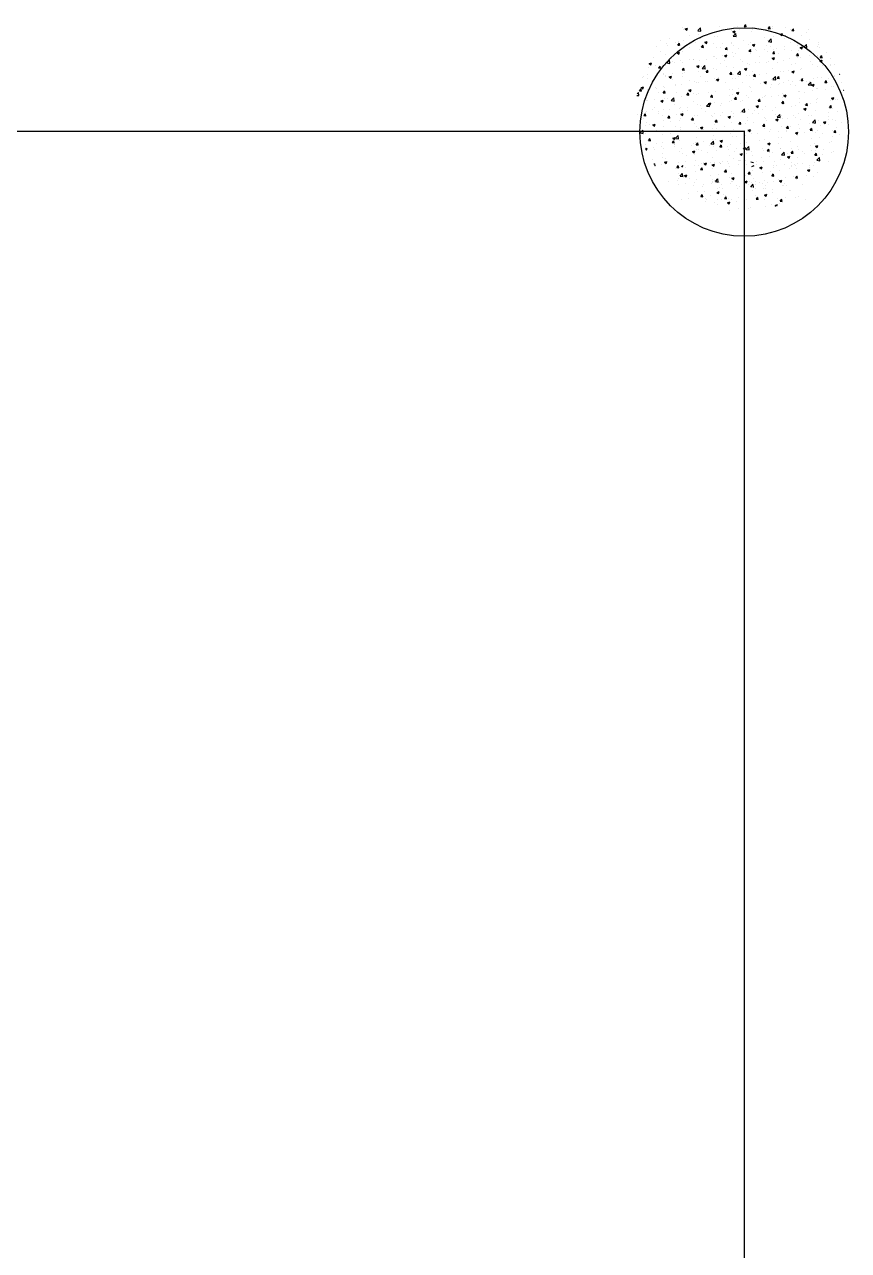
# Model space of a CAD drawing. Header units: inches. Extents: x -113 to 2477, y -497 to 443.
# Drawn here: x 486.9 to 550.1, y -402.7 to -308.7 of the extents above; entities that cross this region are included whole.
import ezdxf

# ---------------------------------------------------------------- set-up
doc = ezdxf.new("R2010")
doc.units = ezdxf.units.IN
doc.header["$MEASUREMENT"] = 0

msp = doc.modelspace()

# ---------------------------------------------------------------- linework, layer by layer
at = {"color": 0}
for p, q in [((537.351, -308.95), (537.351, -308.95)), ((537.455, -309.096), (537.455, -309.096)), ((537.559, -309.023), (537.685, -309.109)), ((537.561, -309.023), (537.739, -308.955)), ((537.686, -309.108), (537.737, -308.954)), ((538.531, -309.152), (538.729, -308.945)), ((538.533, -309.157), (538.759, -309.192)), ((538.566, -309.457), (538.566, -309.457)), ((538.758, -309.188), (538.729, -308.947)), ((538.738, -308.934), (538.738, -308.934)), ((539.528, -309.33), (539.528, -309.33)), ((540.223, -308.811), (540.223, -308.811)), ((541.132, -309.119), (541.132, -309.119)), ((541.209, -309.227), (541.336, -309.312)), ((541.211, -309.226), (541.389, -309.158)), ((541.242, -309.572), (541.44, -309.366)), ((541.284, -309.331), (541.284, -309.331)), ((541.331, -309.41), (541.331, -309.41)), ((541.336, -309.311), (541.388, -309.157)), ((541.468, -309.608), (541.44, -309.367)), ((541.579, -308.868), (541.579, -308.868)), ((541.768, -309.036), (541.768, -309.036)), ((542.1, -308.83), (542.252, -308.843)), ((542.106, -308.83), (542.228, -308.684)), ((542.254, -308.858), (542.225, -308.699)), ((542.614, -309.247), (542.614, -309.247)), ((542.73, -308.909), (542.73, -308.909)), ((542.765, -309.076), (542.765, -309.076)), ((542.935, -308.925), (542.935, -308.925)), ((543.922, -308.989), (544.074, -309.003)), ((543.928, -308.989), (544.05, -308.843)), ((543.933, -309.057), (543.933, -309.057)), ((544.076, -309.018), (544.046, -308.858)), ((544.246, -308.822), (544.246, -308.822)), ((544.291, -308.983), (544.291, -308.983)), ((544.86, -309.43), (544.986, -309.515)), ((544.862, -309.43), (545.04, -309.362)), ((544.986, -309.514), (545.038, -309.361)), ((545.237, -308.878), (545.237, -308.878)), ((545.647, -309.04), (545.647, -309.04)), ((545.744, -309.149), (545.896, -309.162)), ((545.75, -309.149), (545.872, -309.003)), ((545.898, -309.177), (545.868, -309.018)), ((546.867, -309.278), (546.867, -309.278)), ((547.003, -309.097), (547.003, -309.097)), ((535.359, -310.348), (535.359, -310.348)), ((535.661, -309.937), (535.661, -309.937)), ((536.12, -310.121), (536.12, -310.121)), ((536.196, -310.278), (536.196, -310.278)), ((536.326, -309.752), (536.326, -309.752)), ((536.84, -310.093), (536.84, -310.093)), ((536.987, -310.262), (537.139, -310.276)), ((536.993, -310.262), (537.115, -310.116)), ((537.017, -309.994), (537.017, -309.994)), ((537.141, -310.291), (537.111, -310.131)), ((537.424, -309.942), (537.424, -309.942)), ((537.552, -310.335), (537.552, -310.335)), ((537.93, -309.541), (537.93, -309.541)), ((538.321, -309.839), (538.321, -309.839)), ((538.372, -310.051), (538.372, -310.051)), ((538.707, -309.779), (538.707, -309.779)), ((538.815, -310.422), (538.937, -310.276)), ((538.859, -310.332), (538.859, -310.332)), ((538.908, -310.392), (538.908, -310.392)), ((538.963, -310.45), (538.933, -310.291)), ((539.075, -310.046), (539.202, -310.131)), ((539.077, -310.046), (539.255, -309.977)), ((539.202, -310.13), (539.253, -309.977)), ((539.728, -310.109), (539.728, -310.109)), ((539.803, -309.585), (539.803, -309.585)), ((540.027, -309.589), (540.027, -309.589)), ((540.463, -310.121), (540.463, -310.121)), ((541.084, -310.166), (541.084, -310.166)), ((541.099, -310.037), (541.099, -310.037)), ((541.243, -309.577), (541.469, -309.612)), ((541.3, -310.256), (541.3, -310.256)), ((542.061, -309.911), (542.061, -309.911)), ((542.44, -310.223), (542.44, -310.223)), ((542.583, -310.093), (542.583, -310.093)), ((542.726, -310.249), (542.852, -310.335)), ((542.727, -310.249), (542.905, -310.181)), ((542.852, -310.334), (542.904, -310.18)), ((543.665, -309.7), (543.665, -309.7)), ((543.796, -310.28), (543.796, -310.28)), ((543.902, -309.903), (543.902, -309.903)), ((543.953, -309.992), (544.151, -309.786)), ((543.954, -309.998), (544.18, -310.033)), ((544.142, -310.338), (544.142, -310.338)), ((544.179, -310.029), (544.151, -309.787)), ((544.301, -309.616), (544.301, -309.616)), ((545.152, -310.338), (545.152, -310.338)), ((545.206, -309.724), (545.206, -309.724)), ((545.263, -309.489), (545.263, -309.489)), ((545.623, -310.083), (545.623, -310.083)), ((546.199, -310.28), (546.199, -310.28)), ((546.378, -310.452), (546.556, -310.384)), ((546.458, -310.407), (546.458, -310.407)), ((546.489, -309.561), (546.489, -309.561)), ((546.503, -310.537), (546.554, -310.384)), ((546.508, -310.395), (546.508, -310.395)), ((546.664, -310.413), (546.861, -310.207)), ((546.835, -310.196), (546.835, -310.196)), ((546.89, -310.449), (546.862, -310.208)), ((547.104, -309.829), (547.104, -309.829)), ((547.713, -310.387), (547.713, -310.387)), ((547.777, -310.216), (547.777, -310.216)), ((547.797, -310.069), (547.797, -310.069)), ((535.155, -311.228), (535.155, -311.228)), ((535.657, -310.754), (535.657, -310.754)), ((536.089, -310.966), (536.089, -310.966)), ((536.511, -311.285), (536.511, -311.285)), ((536.941, -310.865), (537.067, -310.95)), ((536.943, -310.865), (537.121, -310.797)), ((537.068, -310.949), (537.119, -310.796)), ((537.261, -310.543), (537.261, -310.543)), ((537.393, -310.787), (537.393, -310.787)), ((537.867, -311.342), (537.867, -311.342)), ((537.897, -310.459), (537.897, -310.459)), ((538.191, -311.334), (538.191, -311.334)), ((538.676, -310.625), (538.676, -310.625)), ((538.809, -310.422), (538.961, -310.435)), ((539.698, -311.1), (539.698, -311.1)), ((539.795, -311.123), (539.795, -311.123)), ((539.965, -311.28), (539.965, -311.28)), ((539.996, -310.434), (539.996, -310.434)), ((540.264, -310.45), (540.264, -310.45)), ((540.431, -311.039), (540.431, -311.039)), ((540.591, -311.069), (540.718, -311.154)), ((540.593, -311.068), (540.771, -311)), ((540.631, -310.581), (540.783, -310.594)), ((540.637, -310.581), (540.759, -310.435)), ((540.718, -311.153), (540.77, -310.999)), ((540.784, -310.609), (540.755, -310.45)), ((541.179, -310.846), (541.179, -310.846)), ((541.269, -311.101), (541.269, -311.101)), ((541.393, -310.912), (541.393, -310.912)), ((541.62, -310.507), (541.62, -310.507)), ((542.453, -310.741), (542.605, -310.754)), ((542.458, -310.74), (542.581, -310.595)), ((542.552, -310.939), (542.552, -310.939)), ((542.606, -310.769), (542.577, -310.61)), ((542.66, -310.592), (542.66, -310.592)), ((542.976, -310.564), (542.976, -310.564)), ((542.997, -310.701), (542.997, -310.701)), ((543.269, -311.149), (543.269, -311.149)), ((543.633, -310.618), (543.633, -310.618)), ((543.871, -310.748), (543.871, -310.748)), ((544.242, -311.272), (544.368, -311.357)), ((544.244, -311.272), (544.421, -311.203)), ((544.275, -310.9), (544.427, -310.913)), ((544.28, -310.9), (544.403, -310.754)), ((544.332, -310.622), (544.332, -310.622)), ((544.368, -311.356), (544.42, -311.203)), ((544.428, -310.928), (544.399, -310.769)), ((544.595, -310.491), (544.595, -310.491)), ((544.75, -310.895), (544.75, -310.895)), ((545.175, -310.569), (545.175, -310.569)), ((545.531, -311.282), (545.531, -311.282)), ((545.688, -310.679), (545.688, -310.679)), ((546.097, -311.059), (546.248, -311.073)), ((546.102, -311.059), (546.225, -310.913)), ((546.167, -311.198), (546.167, -311.198)), ((546.25, -311.088), (546.221, -310.928)), ((546.231, -310.641), (546.231, -310.641)), ((546.376, -310.453), (546.502, -310.538)), ((546.427, -311.252), (546.427, -311.252)), ((546.665, -310.418), (546.891, -310.453)), ((547.043, -310.736), (547.043, -310.736)), ((547.129, -311.071), (547.129, -311.071)), ((547.747, -311.062), (547.747, -311.062)), ((547.864, -310.452), (547.864, -310.452)), ((547.918, -311.219), (548.07, -311.232)), ((547.924, -311.219), (548.046, -311.073)), ((548.072, -311.247), (548.042, -311.088)), ((548.399, -310.794), (548.399, -310.794)), ((548.683, -311.276), (548.683, -311.276)), ((534.739, -312.002), (534.739, -312.002)), ((534.807, -311.684), (534.933, -311.77)), ((534.809, -311.684), (534.987, -311.616)), ((534.934, -311.769), (534.985, -311.615)), ((534.989, -311.756), (534.989, -311.756)), ((535.254, -311.863), (535.254, -311.863)), ((535.518, -312.014), (535.67, -312.027)), ((535.523, -312.013), (535.646, -311.868)), ((535.671, -312.042), (535.642, -311.882)), ((536.058, -311.812), (536.058, -311.812)), ((536.157, -311.626), (536.355, -311.42)), ((536.159, -311.631), (536.384, -311.666)), ((536.383, -311.662), (536.355, -311.421)), ((536.593, -311.544), (536.593, -311.544)), ((536.735, -311.609), (536.735, -311.609)), ((537.229, -311.461), (537.229, -311.461)), ((537.34, -312.173), (537.492, -312.186)), ((537.344, -312.167), (537.344, -312.167)), ((537.345, -312.173), (537.468, -312.027)), ((537.363, -311.633), (537.363, -311.633)), ((537.493, -312.201), (537.464, -312.042)), ((538.216, -311.355), (538.216, -311.355)), ((538.457, -311.888), (538.584, -311.973)), ((538.459, -311.888), (538.637, -311.819)), ((538.584, -311.972), (538.635, -311.819)), ((538.646, -311.47), (538.646, -311.47)), ((538.825, -311.912), (538.825, -311.912)), ((538.868, -312.046), (539.066, -311.84)), ((538.869, -312.052), (539.095, -312.087)), ((539.094, -312.082), (539.066, -311.841)), ((539.127, -312.125), (539.127, -312.125)), ((539.167, -312.332), (539.29, -312.186)), ((539.223, -311.4), (539.223, -311.4)), ((539.315, -312.361), (539.286, -312.201)), ((539.763, -312.041), (539.763, -312.041)), ((539.934, -312.126), (539.934, -312.126)), ((540.306, -311.658), (540.306, -311.658)), ((540.579, -311.457), (540.579, -311.457)), ((540.725, -311.914), (540.725, -311.914)), ((541.238, -311.947), (541.238, -311.947)), ((541.579, -312.467), (541.777, -312.261)), ((541.805, -312.503), (541.777, -312.262)), ((541.788, -311.404), (541.788, -311.404)), ((541.935, -311.514), (541.935, -311.514)), ((542.108, -312.091), (542.234, -312.176)), ((542.109, -312.091), (542.287, -312.023)), ((542.234, -312.175), (542.286, -312.022)), ((542.329, -311.703), (542.329, -311.703)), ((542.521, -311.784), (542.521, -311.784)), ((542.965, -311.619), (542.965, -311.619)), ((543.291, -311.572), (543.291, -311.572)), ((543.84, -311.594), (543.84, -311.594)), ((543.927, -311.493), (543.927, -311.493)), ((544.239, -312.038), (544.239, -312.038)), ((544.647, -311.629), (544.647, -311.629)), ((544.863, -312.283), (544.863, -312.283)), ((545.114, -312.26), (545.114, -312.26)), ((545.144, -311.415), (545.144, -311.415)), ((545.499, -312.2), (545.499, -312.2)), ((545.72, -311.784), (545.72, -311.784)), ((545.76, -312.294), (545.938, -312.226)), ((545.885, -312.379), (545.936, -312.225)), ((546.003, -311.686), (546.003, -311.686)), ((546.396, -312.098), (546.396, -312.098)), ((546.461, -312.073), (546.461, -312.073)), ((547.201, -311.53), (547.201, -311.53)), ((547.359, -311.743), (547.359, -311.743)), ((547.716, -311.907), (547.716, -311.907)), ((547.892, -311.475), (548.018, -311.561)), ((547.894, -311.475), (548.072, -311.407)), ((548.019, -311.56), (548.07, -311.406)), ((548.065, -311.862), (548.065, -311.862)), ((548.701, -311.778), (548.701, -311.778)), ((548.714, -311.801), (548.714, -311.801)), ((549.02, -311.728), (549.02, -311.728)), ((534.321, -312.757), (534.321, -312.757)), ((534.381, -312.675), (534.381, -312.675)), ((534.661, -312.526), (534.661, -312.526)), ((534.708, -312.848), (534.708, -312.848)), ((535.196, -312.867), (535.196, -312.867)), ((535.862, -312.421), (535.862, -312.421)), ((535.925, -312.546), (535.925, -312.546)), ((536.017, -312.583), (536.017, -312.583)), ((536.028, -312.657), (536.028, -312.657)), ((536.323, -312.707), (536.449, -312.792)), ((536.325, -312.707), (536.503, -312.638)), ((536.45, -312.791), (536.501, -312.638)), ((536.552, -312.924), (536.552, -312.924)), ((536.561, -312.462), (536.561, -312.462)), ((537.332, -312.479), (537.332, -312.479)), ((537.373, -312.64), (537.373, -312.64)), ((537.523, -312.336), (537.523, -312.336)), ((537.908, -312.982), (537.908, -312.982)), ((538.314, -313.055), (538.314, -313.055)), ((538.459, -313.126), (538.459, -313.126)), ((538.584, -313.162), (538.584, -313.162)), ((538.615, -312.316), (538.615, -312.316)), ((538.728, -312.698), (538.728, -312.698)), ((539.095, -313.043), (539.095, -313.043)), ((539.162, -312.332), (539.313, -312.346)), ((539.264, -313.039), (539.264, -313.039)), ((539.795, -312.801), (539.795, -312.801)), ((539.903, -312.971), (539.903, -312.971)), ((539.973, -312.911), (540.1, -312.996)), ((539.975, -312.91), (540.153, -312.842)), ((540.057, -312.916), (540.057, -312.916)), ((540.084, -312.755), (540.084, -312.755)), ((540.1, -312.995), (540.152, -312.841)), ((540.62, -313.096), (540.62, -313.096)), ((540.983, -312.492), (541.135, -312.505)), ((540.989, -312.492), (541.111, -312.346)), ((541.137, -312.52), (541.108, -312.361)), ((541.207, -312.792), (541.207, -312.792)), ((541.276, -312.547), (541.276, -312.547)), ((541.44, -312.812), (541.44, -312.812)), ((541.58, -312.472), (541.806, -312.507)), ((541.661, -312.705), (541.661, -312.705)), ((541.976, -313.153), (541.976, -313.153)), ((542.297, -312.621), (542.297, -312.621)), ((542.49, -312.63), (542.49, -312.63)), ((542.758, -312.293), (542.758, -312.293)), ((542.796, -312.87), (542.796, -312.87)), ((542.805, -312.651), (542.957, -312.664)), ((542.811, -312.651), (542.933, -312.505)), ((542.959, -312.679), (542.929, -312.52)), ((543.259, -312.495), (543.259, -312.495)), ((543.332, -313.211), (543.332, -313.211)), ((543.624, -313.114), (543.75, -313.199)), ((543.626, -313.114), (543.803, -313.045)), ((543.75, -313.198), (543.802, -313.045)), ((543.809, -312.439), (543.809, -312.439)), ((544.152, -312.927), (544.152, -312.927)), ((544.289, -312.887), (544.487, -312.681)), ((544.291, -312.892), (544.517, -312.927)), ((544.516, -312.923), (544.488, -312.682)), ((544.627, -312.811), (544.779, -312.824)), ((544.633, -312.81), (544.755, -312.665)), ((544.781, -312.839), (544.751, -312.68)), ((544.831, -313.201), (544.831, -313.201)), ((545.083, -313.106), (545.083, -313.106)), ((545.508, -312.984), (545.508, -312.984)), ((545.758, -312.295), (545.884, -312.38)), ((545.792, -313.075), (545.792, -313.075)), ((546.366, -312.943), (546.366, -312.943)), ((546.449, -312.97), (546.601, -312.983)), ((546.455, -312.97), (546.577, -312.824)), ((546.602, -312.998), (546.573, -312.839)), ((546.864, -313.041), (546.864, -313.041)), ((547, -313.308), (547.198, -313.101)), ((547.097, -313.045), (547.097, -313.045)), ((547.227, -313.344), (547.199, -313.103)), ((547.397, -312.864), (547.397, -312.864)), ((547.685, -312.753), (547.685, -312.753)), ((548.032, -312.78), (548.032, -312.78)), ((548.22, -313.099), (548.22, -313.099)), ((548.271, -313.129), (548.423, -313.143)), ((548.276, -313.129), (548.399, -312.983)), ((548.424, -313.158), (548.395, -312.998)), ((548.578, -312.791), (548.578, -312.791)), ((548.989, -312.574), (548.989, -312.574)), ((548.994, -312.653), (548.994, -312.653)), ((549.408, -312.498), (549.439, -312.519)), ((549.41, -312.498), (549.43, -312.49)), ((549.576, -313.156), (549.576, -313.156)), ((533.865, -314.118), (534.01, -314.14)), ((533.878, -314.001), (533.981, -313.894)), ((534.009, -314.136), (533.981, -313.895)), ((534.049, -313.765), (534.2, -313.778)), ((534.054, -313.765), (534.177, -313.619)), ((534.155, -313.817), (534.155, -313.817)), ((534.202, -313.793), (534.173, -313.634)), ((534.189, -313.526), (534.315, -313.612)), ((534.191, -313.526), (534.369, -313.458)), ((534.316, -313.611), (534.367, -313.457)), ((534.677, -313.693), (534.677, -313.693)), ((535.257, -313.548), (535.257, -313.548)), ((535.351, -313.564), (535.351, -313.564)), ((535.511, -313.874), (535.511, -313.874)), ((535.87, -313.924), (536.022, -313.937)), ((535.876, -313.924), (535.998, -313.778)), ((535.893, -313.464), (535.893, -313.464)), ((536.024, -313.952), (535.994, -313.793)), ((535.997, -313.503), (535.997, -313.503)), ((536.832, -313.31), (536.832, -313.31)), ((536.855, -313.338), (536.855, -313.338)), ((536.867, -313.931), (536.867, -313.931)), ((537.27, -314.17), (537.27, -314.17)), ((537.301, -313.324), (537.301, -313.324)), ((537.692, -314.084), (537.844, -314.097)), ((537.698, -314.083), (537.82, -313.938)), ((537.791, -314.128), (537.791, -314.128)), ((537.846, -314.112), (537.816, -313.952)), ((537.839, -313.73), (537.966, -313.815)), ((537.841, -313.729), (538.019, -313.661)), ((537.966, -313.814), (538.017, -313.66)), ((538.223, -313.989), (538.223, -313.989)), ((538.427, -314.045), (538.427, -314.045)), ((538.553, -314.007), (538.553, -314.007)), ((539.389, -313.918), (539.389, -313.918)), ((539.52, -314.243), (539.642, -314.097)), ((539.579, -314.046), (539.579, -314.046)), ((539.667, -314.271), (539.638, -314.112)), ((539.872, -313.817), (539.872, -313.817)), ((540.935, -314.103), (540.935, -314.103)), ((540.993, -313.707), (540.993, -313.707)), ((541.171, -314.062), (541.171, -314.062)), ((541.176, -313.638), (541.176, -313.638)), ((541.49, -313.933), (541.616, -314.018)), ((541.491, -313.933), (541.669, -313.865)), ((541.616, -314.017), (541.668, -313.864)), ((541.629, -313.623), (541.629, -313.623)), ((542.291, -314.161), (542.291, -314.161)), ((542.459, -313.475), (542.459, -313.475)), ((542.591, -313.496), (542.591, -313.496)), ((542.653, -313.808), (542.653, -313.808)), ((543.748, -314.13), (543.748, -314.13)), ((543.778, -313.285), (543.778, -313.285)), ((544.134, -313.554), (544.134, -313.554)), ((544.195, -313.285), (544.195, -313.285)), ((544.688, -313.268), (544.688, -313.268)), ((544.743, -314.112), (544.743, -314.112)), ((545.052, -313.951), (545.052, -313.951)), ((545.124, -314.077), (545.124, -314.077)), ((545.14, -314.137), (545.266, -314.222)), ((545.142, -314.136), (545.32, -314.068)), ((545.267, -314.221), (545.318, -314.067)), ((545.615, -313.3), (545.615, -313.3)), ((546.044, -313.325), (546.044, -313.325)), ((546.224, -313.857), (546.224, -313.857)), ((546.335, -313.789), (546.335, -313.789)), ((546.728, -313.865), (546.728, -313.865)), ((547.002, -313.313), (547.228, -313.348)), ((547.274, -313.317), (547.4, -313.403)), ((547.276, -313.317), (547.454, -313.249)), ((547.364, -313.782), (547.364, -313.782)), ((547.399, -313.383), (547.399, -313.383)), ((547.401, -313.402), (547.452, -313.248)), ((547.654, -313.598), (547.654, -313.598)), ((547.705, -313.603), (547.705, -313.603)), ((548.326, -313.655), (548.326, -313.655)), ((548.755, -313.44), (548.755, -313.44)), ((548.958, -313.42), (548.958, -313.42)), ((549.187, -313.349), (549.187, -313.349)), ((549.711, -313.728), (549.723, -313.715)), ((549.713, -313.733), (549.726, -313.735)), ((534.589, -314.55), (534.589, -314.55)), ((534.647, -314.539), (534.647, -314.539)), ((535.225, -314.466), (535.225, -314.466)), ((535.246, -315.079), (535.246, -315.079)), ((535.705, -314.549), (535.831, -314.634)), ((535.707, -314.549), (535.885, -314.48)), ((535.832, -314.633), (535.883, -314.48)), ((535.966, -314.349), (535.966, -314.349)), ((536.187, -314.339), (536.187, -314.339)), ((536.494, -314.521), (536.692, -314.314)), ((536.495, -314.526), (536.721, -314.561)), ((536.72, -314.557), (536.692, -314.316)), ((536.728, -314.825), (536.728, -314.825)), ((537.239, -315.015), (537.239, -315.015)), ((537.758, -315.046), (537.758, -315.046)), ((538.209, -314.571), (538.209, -314.571)), ((538.522, -314.853), (538.522, -314.853)), ((538.72, -314.92), (538.72, -314.92)), ((539.205, -314.941), (539.402, -314.735)), ((539.206, -314.946), (539.432, -314.981)), ((539.355, -314.752), (539.482, -314.838)), ((539.357, -314.752), (539.535, -314.684)), ((539.431, -314.977), (539.403, -314.736)), ((539.482, -314.837), (539.534, -314.683)), ((539.514, -314.243), (539.666, -314.256)), ((539.69, -314.317), (539.69, -314.317)), ((539.841, -314.662), (539.841, -314.662)), ((540.299, -314.874), (540.299, -314.874)), ((540.324, -314.709), (540.324, -314.709)), ((540.96, -314.625), (540.96, -314.625)), ((541.145, -314.483), (541.145, -314.483)), ((541.336, -314.402), (541.488, -314.416)), ((541.341, -314.402), (541.464, -314.256)), ((541.489, -314.43), (541.46, -314.271)), ((541.78, -314.62), (541.78, -314.62)), ((541.922, -314.498), (541.922, -314.498)), ((542.428, -314.321), (542.428, -314.321)), ((543.006, -314.956), (543.132, -315.041)), ((543.008, -314.955), (543.185, -314.887)), ((543.132, -315.04), (543.184, -314.887)), ((543.158, -314.562), (543.31, -314.575)), ((543.163, -314.562), (543.286, -314.416)), ((543.261, -314.366), (543.261, -314.366)), ((543.311, -314.59), (543.282, -314.431)), ((543.526, -314.287), (543.526, -314.287)), ((543.647, -314.218), (543.647, -314.218)), ((543.717, -314.976), (543.717, -314.976)), ((544.162, -314.203), (544.162, -314.203)), ((544.456, -315.078), (544.456, -315.078)), ((544.98, -314.721), (545.131, -314.734)), ((544.985, -314.721), (545.108, -314.575)), ((545.003, -314.275), (545.003, -314.275)), ((545.021, -314.797), (545.021, -314.797)), ((545.133, -314.749), (545.104, -314.59)), ((545.713, -315), (545.713, -315)), ((546.06, -314.867), (546.06, -314.867)), ((546.304, -314.634), (546.304, -314.634)), ((546.359, -314.332), (546.359, -314.332)), ((546.658, -315.159), (546.836, -315.091)), ((546.696, -314.784), (546.696, -314.784)), ((546.783, -315.243), (546.834, -315.09)), ((546.801, -314.88), (546.953, -314.894)), ((546.807, -314.88), (546.929, -314.734)), ((546.955, -314.909), (546.925, -314.749)), ((547.194, -314.746), (547.194, -314.746)), ((547.623, -314.444), (547.623, -314.444)), ((547.658, -314.657), (547.658, -314.657)), ((547.714, -314.39), (547.714, -314.39)), ((548.623, -315.04), (548.775, -315.053)), ((548.629, -315.04), (548.751, -314.894)), ((548.675, -314.492), (548.675, -314.492)), ((548.777, -315.068), (548.747, -314.909)), ((548.79, -314.34), (548.917, -314.425)), ((548.792, -314.34), (548.97, -314.271)), ((548.896, -315.111), (548.896, -315.111)), ((548.917, -314.424), (548.968, -314.271)), ((548.927, -314.265), (548.927, -314.265)), ((549.07, -314.447), (549.07, -314.447)), ((549.262, -314.446), (549.262, -314.446)), ((533.921, -315.552), (533.921, -315.552)), ((534.196, -315.456), (534.196, -315.456)), ((534.374, -315.891), (534.374, -315.891)), ((534.401, -315.675), (534.553, -315.689)), ((534.407, -315.675), (534.529, -315.529)), ((534.554, -315.703), (534.525, -315.544)), ((534.556, -315.468), (534.556, -315.468)), ((534.616, -315.384), (534.616, -315.384)), ((535.017, -315.172), (535.017, -315.172)), ((535.518, -315.341), (535.518, -315.341)), ((535.552, -315.513), (535.552, -315.513)), ((535.855, -315.637), (535.855, -315.637)), ((535.904, -316.04), (535.904, -316.04)), ((535.935, -315.194), (535.935, -315.194)), ((536.223, -315.835), (536.375, -315.848)), ((536.228, -315.835), (536.351, -315.689)), ((536.376, -315.863), (536.347, -315.704)), ((536.373, -315.229), (536.373, -315.229)), ((536.908, -315.571), (536.908, -315.571)), ((537.09, -316.048), (537.09, -316.048)), ((537.122, -315.13), (537.122, -315.13)), ((537.208, -315.861), (537.208, -315.861)), ((537.221, -315.572), (537.348, -315.657)), ((537.223, -315.571), (537.401, -315.503)), ((537.336, -315.383), (537.336, -315.383)), ((537.348, -315.656), (537.399, -315.502)), ((537.728, -315.287), (537.728, -315.287)), ((538.045, -315.994), (538.196, -316.007)), ((538.05, -315.994), (538.173, -315.848)), ((538.052, -315.922), (538.052, -315.922)), ((538.198, -316.022), (538.169, -315.863)), ((538.264, -315.628), (538.264, -315.628)), ((538.491, -315.698), (538.491, -315.698)), ((538.817, -315.129), (538.817, -315.129)), ((539.084, -315.344), (539.084, -315.344)), ((539.62, -315.685), (539.62, -315.685)), ((539.656, -315.71), (539.656, -315.71)), ((539.788, -316.018), (539.788, -316.018)), ((539.81, -315.508), (539.81, -315.508)), ((539.872, -316.153), (539.994, -316.007)), ((540.02, -316.182), (539.991, -316.022)), ((540.292, -315.627), (540.292, -315.627)), ((540.44, -315.401), (540.44, -315.401)), ((540.872, -315.775), (540.998, -315.86)), ((540.873, -315.775), (541.051, -315.706)), ((540.976, -315.742), (540.976, -315.742)), ((540.998, -315.859), (541.05, -315.706)), ((541.115, -315.329), (541.115, -315.329)), ((541.254, -315.5), (541.254, -315.5)), ((541.269, -315.763), (541.269, -315.763)), ((541.796, -315.459), (541.796, -315.459)), ((541.915, -315.361), (542.113, -315.155)), ((541.917, -315.367), (542.143, -315.402)), ((542.142, -315.398), (542.114, -315.156)), ((542.332, -315.8), (542.332, -315.8)), ((542.367, -316.012), (542.367, -316.012)), ((542.397, -315.166), (542.397, -315.166)), ((542.75, -315.509), (542.75, -315.509)), ((542.858, -315.289), (542.858, -315.289)), ((543.152, -315.516), (543.152, -315.516)), ((543.494, -315.205), (543.494, -315.205)), ((543.686, -315.821), (543.686, -315.821)), ((543.688, -315.857), (543.688, -315.857)), ((544.231, -315.255), (544.231, -315.255)), ((544.508, -315.573), (544.508, -315.573)), ((544.522, -315.978), (544.648, -316.064)), ((544.524, -315.978), (544.702, -315.91)), ((544.626, -315.782), (544.824, -315.576)), ((544.628, -315.787), (544.854, -315.822)), ((544.648, -316.063), (544.7, -315.909)), ((544.853, -315.818), (544.825, -315.577)), ((544.99, -315.643), (544.99, -315.643)), ((545.044, -315.914), (545.044, -315.914)), ((545.392, -315.869), (545.392, -315.869)), ((545.864, -315.63), (545.864, -315.63)), ((546.028, -315.785), (546.028, -315.785)), ((546.273, -315.48), (546.273, -315.48)), ((546.399, -315.972), (546.399, -315.972)), ((546.656, -315.159), (546.782, -315.244)), ((546.99, -315.659), (546.99, -315.659)), ((547.22, -315.688), (547.22, -315.688)), ((547.337, -316.202), (547.535, -315.996)), ((547.563, -316.238), (547.535, -315.997)), ((547.592, -315.289), (547.592, -315.289)), ((547.755, -316.029), (547.755, -316.029)), ((548.57, -316.007), (548.57, -316.007)), ((548.576, -315.745), (548.576, -315.745)), ((548.594, -315.447), (548.594, -315.447)), ((548.865, -315.956), (548.865, -315.956)), ((549.23, -315.364), (549.23, -315.364)), ((428.163, -316.854), (542.133, -316.854)), ((534.12, -316.995), (534.318, -316.789)), ((534.346, -317.031), (534.318, -316.79)), ((534.511, -316.463), (534.511, -316.463)), ((534.585, -316.23), (534.585, -316.23)), ((534.85, -316.343), (534.85, -316.343)), ((535.087, -316.391), (535.213, -316.476)), ((535.089, -316.391), (535.267, -316.322)), ((535.214, -316.475), (535.265, -316.322)), ((535.344, -316.78), (535.344, -316.78)), ((535.867, -316.521), (535.867, -316.521)), ((535.873, -316.885), (535.873, -316.885)), ((536.454, -316.132), (536.454, -316.132)), ((536.825, -316.526), (536.825, -316.526)), ((537.177, -316.706), (537.177, -316.706)), ((537.223, -316.578), (537.223, -316.578)), ((537.384, -316.923), (537.384, -316.923)), ((538.306, -316.272), (538.306, -316.272)), ((538.46, -316.544), (538.46, -316.544)), ((538.579, -316.635), (538.579, -316.635)), ((538.737, -316.594), (538.864, -316.679)), ((538.739, -316.594), (538.917, -316.526)), ((538.864, -316.678), (538.916, -316.525)), ((538.988, -316.712), (538.988, -316.712)), ((539.624, -316.628), (539.624, -316.628)), ((539.779, -316.353), (539.779, -316.353)), ((539.866, -316.154), (540.018, -316.167)), ((539.935, -316.692), (539.935, -316.692)), ((540.586, -316.502), (540.586, -316.502)), ((541.084, -316.174), (541.084, -316.174)), ((541.291, -316.75), (541.291, -316.75)), ((541.688, -316.313), (541.84, -316.326)), ((541.694, -316.313), (541.816, -316.167)), ((541.842, -316.341), (541.812, -316.182)), ((542.092, -316.927), (542.092, -430.897)), ((542.19, -316.291), (542.19, -316.291)), ((542.336, -316.857), (542.336, -316.857)), ((542.388, -316.798), (542.514, -316.883)), ((542.39, -316.797), (542.567, -316.729)), ((542.514, -316.882), (542.566, -316.728)), ((542.647, -316.807), (542.647, -316.807)), ((542.826, -316.207), (542.826, -316.207)), ((543.51, -316.472), (543.662, -316.486)), ((543.516, -316.472), (543.638, -316.326)), ((543.664, -316.5), (543.634, -316.341)), ((543.655, -316.667), (543.655, -316.667)), ((543.788, -316.08), (543.788, -316.08)), ((544.003, -316.864), (544.003, -316.864)), ((544.127, -316.77), (544.127, -316.77)), ((544.724, -316.871), (544.724, -316.871)), ((544.959, -316.488), (544.959, -316.488)), ((545.332, -316.632), (545.484, -316.645)), ((545.338, -316.632), (545.46, -316.486)), ((545.359, -316.922), (545.359, -316.922)), ((545.36, -316.787), (545.36, -316.787)), ((545.485, -316.66), (545.456, -316.501)), ((545.608, -316.516), (545.608, -316.516)), ((546.04, -317.001), (546.218, -316.933)), ((546.165, -317.085), (546.216, -316.932)), ((546.242, -316.325), (546.242, -316.325)), ((546.322, -316.66), (546.322, -316.66)), ((546.715, -316.979), (546.715, -316.979)), ((547.089, -316.262), (547.089, -316.262)), ((547.154, -316.791), (547.306, -316.804)), ((547.159, -316.791), (547.282, -316.645)), ((547.307, -316.819), (547.278, -316.66)), ((547.338, -316.208), (547.564, -316.243)), ((547.53, -316.981), (547.53, -316.981)), ((547.561, -316.135), (547.561, -316.135)), ((547.698, -316.819), (547.698, -316.819)), ((547.926, -316.449), (547.926, -316.449)), ((548.172, -316.182), (548.298, -316.267)), ((548.174, -316.182), (548.352, -316.113)), ((548.299, -316.266), (548.35, -316.113)), ((548.562, -316.366), (548.562, -316.366)), ((548.835, -316.802), (548.835, -316.802)), ((548.976, -316.95), (549.128, -316.964)), ((548.981, -316.95), (549.104, -316.804)), ((549.129, -316.979), (549.1, -316.819)), ((549.111, -316.086), (549.111, -316.086)), ((549.179, -316.565), (549.179, -316.565)), ((549.524, -316.239), (549.524, -316.239)), ((534.121, -317), (534.347, -317.035)), ((534.523, -317.921), (534.523, -317.921)), ((534.554, -317.076), (534.554, -317.076)), ((534.753, -317.586), (534.905, -317.599)), ((534.759, -317.586), (534.881, -317.44)), ((534.907, -317.614), (534.877, -317.455)), ((535.373, -317.818), (535.373, -317.818)), ((535.786, -317.134), (535.786, -317.134)), ((535.842, -317.731), (535.842, -317.731)), ((536.422, -317.05), (536.422, -317.05)), ((536.575, -317.745), (536.727, -317.759)), ((536.581, -317.745), (536.703, -317.599)), ((536.603, -317.413), (536.73, -317.499)), ((536.605, -317.413), (536.783, -317.345)), ((536.729, -317.773), (536.699, -317.614)), ((536.716, -317.925), (536.716, -317.925)), ((536.729, -317.876), (536.729, -317.876)), ((536.73, -317.498), (536.781, -317.344)), ((536.831, -317.415), (537.028, -317.209)), ((536.832, -317.421), (537.058, -317.456)), ((537.057, -317.451), (537.029, -317.21)), ((537.146, -317.552), (537.146, -317.552)), ((538.201, -317.787), (538.201, -317.787)), ((538.32, -317.714), (538.32, -317.714)), ((538.397, -317.905), (538.549, -317.918)), ((538.403, -317.905), (538.525, -317.759)), ((538.429, -317.389), (538.429, -317.389)), ((538.55, -317.933), (538.521, -317.774)), ((538.956, -317.63), (538.956, -317.63)), ((539.541, -317.836), (539.739, -317.629)), ((539.543, -317.841), (539.769, -317.876)), ((539.683, -317.533), (539.683, -317.533)), ((539.768, -317.872), (539.74, -317.631)), ((539.749, -317.199), (539.749, -317.199)), ((539.918, -317.504), (539.918, -317.504)), ((540.224, -318.064), (540.347, -317.918)), ((540.254, -317.617), (540.38, -317.702)), ((540.255, -317.617), (540.433, -317.548)), ((540.38, -317.701), (540.432, -317.548)), ((541.022, -317.866), (541.022, -317.866)), ((541.053, -317.02), (541.053, -317.02)), ((541.164, -317.279), (541.164, -317.279)), ((541.522, -317.292), (541.522, -317.292)), ((541.773, -317.836), (541.773, -317.836)), ((542.158, -317.209), (542.158, -317.209)), ((542.305, -317.703), (542.305, -317.703)), ((542.645, -317.025), (542.645, -317.025)), ((543.12, -317.082), (543.12, -317.082)), ((543.254, -317.582), (543.254, -317.582)), ((543.624, -317.512), (543.624, -317.512)), ((543.904, -317.82), (544.03, -317.906)), ((543.906, -317.82), (544.084, -317.752)), ((544.03, -317.905), (544.082, -317.751)), ((544.056, -317.873), (544.056, -317.873)), ((544.692, -317.789), (544.692, -317.789)), ((544.735, -317.328), (544.735, -317.328)), ((544.928, -317.334), (544.928, -317.334)), ((545.653, -317.662), (545.653, -317.662)), ((546.038, -317.001), (546.164, -317.086)), ((546.211, -317.171), (546.211, -317.171)), ((546.216, -317.074), (546.216, -317.074)), ((547.258, -317.451), (547.258, -317.451)), ((547.5, -317.826), (547.5, -317.826)), ((547.893, -317.367), (547.893, -317.367)), ((548.07, -317.036), (548.07, -317.036)), ((548.668, -317.708), (548.668, -317.708)), ((548.804, -317.647), (548.804, -317.647)), ((548.855, -317.241), (548.855, -317.241)), ((549.426, -317.093), (549.426, -317.093)), ((534.513, -318.216), (534.649, -318.164)), ((534.544, -318.283), (534.595, -318.318)), ((534.552, -318.102), (534.552, -318.102)), ((534.596, -318.317), (534.647, -318.163)), ((535.118, -318.135), (535.118, -318.135)), ((535.239, -318.296), (535.239, -318.296)), ((535.754, -318.052), (535.754, -318.052)), ((535.811, -318.576), (535.811, -318.576)), ((535.847, -318.854), (535.847, -318.854)), ((535.908, -318.16), (535.908, -318.16)), ((536.72, -318.042), (536.72, -318.042)), ((537.116, -318.397), (537.116, -318.397)), ((537.264, -318.217), (537.264, -318.217)), ((537.329, -318.599), (537.329, -318.599)), ((537.652, -318.716), (537.652, -318.716)), ((538.084, -317.933), (538.084, -317.933)), ((538.119, -318.436), (538.246, -318.521)), ((538.121, -318.436), (538.299, -318.368)), ((538.246, -318.52), (538.297, -318.367)), ((538.288, -318.632), (538.288, -318.632)), ((538.398, -318.235), (538.398, -318.235)), ((538.62, -318.274), (538.62, -318.274)), ((538.81, -318.345), (538.81, -318.345)), ((539.25, -318.505), (539.25, -318.505)), ((539.44, -317.99), (539.44, -317.99)), ((539.718, -318.044), (539.718, -318.044)), ((539.976, -318.331), (539.976, -318.331)), ((540.219, -318.064), (540.371, -318.077)), ((540.291, -318.091), (540.291, -318.091)), ((540.372, -318.092), (540.343, -317.933)), ((540.796, -318.048), (540.796, -318.048)), ((540.854, -318.294), (540.854, -318.294)), ((540.991, -318.711), (540.991, -318.711)), ((541.332, -318.389), (541.332, -318.389)), ((541.49, -318.21), (541.49, -318.21)), ((541.77, -318.64), (541.896, -318.725)), ((541.772, -318.639), (541.949, -318.571)), ((541.896, -318.724), (541.948, -318.57)), ((542.041, -318.223), (542.193, -318.237)), ((542.046, -318.223), (542.169, -318.077)), ((542.152, -318.105), (542.152, -318.105)), ((542.194, -318.252), (542.165, -318.092)), ((542.252, -318.256), (542.45, -318.05)), ((542.254, -318.261), (542.48, -318.296)), ((542.274, -318.548), (542.274, -318.548)), ((542.479, -318.292), (542.451, -318.051)), ((542.452, -318.084), (542.452, -318.084)), ((542.688, -318.446), (542.688, -318.446)), ((542.743, -318.725), (542.743, -318.725)), ((543.508, -318.162), (543.508, -318.162)), ((543.593, -318.358), (543.593, -318.358)), ((543.863, -318.383), (544.014, -318.396)), ((543.868, -318.383), (543.991, -318.237)), ((544.016, -318.411), (543.987, -318.252)), ((544.023, -318.791), (544.023, -318.791)), ((544.044, -318.503), (544.044, -318.503)), ((544.224, -318.471), (544.224, -318.471)), ((544.864, -318.219), (544.864, -318.219)), ((544.897, -318.179), (544.897, -318.179)), ((544.963, -318.677), (545.161, -318.47)), ((544.964, -318.682), (545.19, -318.717)), ((544.985, -318.664), (544.985, -318.664)), ((545.189, -318.713), (545.161, -318.471)), ((545.4, -318.561), (545.4, -318.561)), ((545.42, -318.843), (545.546, -318.928)), ((545.422, -318.843), (545.6, -318.774)), ((545.547, -318.927), (545.598, -318.774)), ((545.684, -318.542), (545.836, -318.556)), ((545.69, -318.542), (545.812, -318.396)), ((545.705, -318.217), (545.705, -318.217)), ((545.838, -318.57), (545.808, -318.411)), ((546.149, -318.862), (546.149, -318.862)), ((546.18, -318.017), (546.18, -318.017)), ((546.22, -318.277), (546.22, -318.277)), ((546.589, -318.453), (546.589, -318.453)), ((546.755, -318.618), (546.755, -318.618)), ((547.187, -317.963), (547.187, -317.963)), ((547.225, -318.369), (547.225, -318.369)), ((547.469, -318.672), (547.469, -318.672)), ((547.506, -318.702), (547.658, -318.715)), ((547.512, -318.702), (547.634, -318.556)), ((547.554, -318.024), (547.68, -318.109)), ((547.556, -318.023), (547.734, -317.955)), ((547.576, -318.334), (547.576, -318.334)), ((547.66, -318.73), (547.63, -318.571)), ((547.681, -318.108), (547.732, -317.954)), ((548.111, -318.675), (548.111, -318.675)), ((548.187, -318.243), (548.187, -318.243)), ((548.773, -318.493), (548.773, -318.493)), ((548.932, -318.391), (548.932, -318.391)), ((535.086, -319.054), (535.086, -319.054)), ((535.178, -319.417), (535.234, -319.35)), ((535.259, -319.525), (535.23, -319.365)), ((535.24, -319.508), (535.258, -319.51)), ((535.78, -319.422), (535.78, -319.422)), ((535.985, -319.255), (536.112, -319.341)), ((535.987, -319.255), (536.165, -319.187)), ((536.048, -318.927), (536.048, -318.927)), ((536.112, -319.34), (536.163, -319.186)), ((536.223, -319.167), (536.223, -319.167)), ((536.817, -319.742), (536.817, -319.742)), ((536.928, -319.656), (537.079, -319.669)), ((536.933, -319.656), (537.056, -319.51)), ((536.983, -319.718), (536.983, -319.718)), ((537.081, -319.684), (537.052, -319.525)), ((537.085, -319.243), (537.085, -319.243)), ((537.245, -319.581), (537.245, -319.581)), ((537.295, -319.625), (537.408, -319.49)), ((537.579, -319.224), (537.579, -319.224)), ((537.619, -319.634), (537.619, -319.634)), ((538.299, -319.488), (538.299, -319.488)), ((538.368, -319.08), (538.368, -319.08)), ((538.581, -319.507), (538.581, -319.507)), ((538.755, -319.815), (538.878, -319.669)), ((538.849, -319.369), (538.849, -319.369)), ((538.903, -319.843), (538.873, -319.684)), ((538.935, -319.281), (538.935, -319.281)), ((539.017, -319.37), (539.144, -319.456)), ((539.019, -319.37), (539.197, -319.302)), ((539.144, -319.455), (539.196, -319.301)), ((539.485, -319.286), (539.485, -319.286)), ((539.594, -319.496), (539.594, -319.496)), ((539.635, -319.459), (539.762, -319.544)), ((539.637, -319.458), (539.815, -319.39)), ((539.656, -319.735), (539.656, -319.735)), ((539.687, -318.89), (539.687, -318.89)), ((539.762, -319.543), (539.814, -319.39)), ((539.78, -319.234), (539.78, -319.234)), ((540.185, -319.296), (540.185, -319.296)), ((540.284, -319.377), (540.284, -319.377)), ((540.291, -319.339), (540.291, -319.339)), ((540.447, -319.159), (540.447, -319.159)), ((540.821, -319.212), (540.821, -319.212)), ((540.898, -319.317), (540.898, -319.317)), ((540.96, -319.557), (540.96, -319.557)), ((541.261, -318.98), (541.261, -318.98)), ((541.647, -319.396), (541.647, -319.396)), ((541.688, -319.105), (541.688, -319.105)), ((541.765, -319.123), (541.765, -319.123)), ((541.783, -319.086), (541.783, -319.086)), ((542.181, -319.155), (542.181, -319.155)), ((542.243, -319.394), (542.243, -319.394)), ((542.59, -319.226), (542.816, -319.261)), ((542.67, -319.574), (542.848, -319.505)), ((543.003, -319.453), (543.003, -319.453)), ((543.044, -319.162), (543.044, -319.162)), ((543.286, -319.662), (543.412, -319.747)), ((543.288, -319.662), (543.466, -319.594)), ((543.355, -319.793), (543.355, -319.793)), ((543.387, -318.874), (543.387, -318.874)), ((543.412, -319.746), (543.464, -319.593)), ((543.562, -319.204), (543.562, -319.204)), ((544.317, -319.666), (544.317, -319.666)), ((544.359, -319.511), (544.359, -319.511)), ((544.4, -319.219), (544.4, -319.219)), ((544.585, -319.528), (544.585, -319.528)), ((544.866, -319.025), (544.866, -319.025)), ((545.221, -319.444), (545.221, -319.444)), ((545.6, -319.732), (545.6, -319.732)), ((545.698, -319.503), (545.698, -319.503)), ((545.715, -319.568), (545.715, -319.568)), ((545.755, -319.277), (545.755, -319.277)), ((545.921, -319.455), (545.921, -319.455)), ((546.057, -319.469), (546.057, -319.469)), ((546.119, -319.708), (546.119, -319.708)), ((546.183, -319.318), (546.183, -319.318)), ((546.557, -319.371), (546.557, -319.371)), ((546.938, -319.865), (547.116, -319.797)), ((547.063, -319.95), (547.114, -319.796)), ((547.07, -319.625), (547.07, -319.625)), ((547.082, -319.478), (547.082, -319.478)), ((547.438, -319.517), (547.438, -319.517)), ((547.519, -319.244), (547.519, -319.244)), ((547.674, -319.097), (547.872, -318.891)), ((547.675, -319.102), (547.901, -319.137)), ((547.9, -319.133), (547.872, -318.892)), ((548.563, -319.224), (548.563, -319.224)), ((536.315, -320.719), (536.315, -320.719)), ((536.951, -320.636), (536.951, -320.636)), ((537.054, -320.089), (537.054, -320.089)), ((537.084, -320.522), (537.084, -320.522)), ((537.167, -320.31), (537.365, -320.104)), ((537.169, -320.315), (537.395, -320.35)), ((537.394, -320.346), (537.366, -320.105)), ((537.501, -320.278), (537.628, -320.363)), ((537.503, -320.278), (537.681, -320.209)), ((537.628, -320.362), (537.679, -320.209)), ((537.913, -320.509), (537.913, -320.509)), ((538.337, -319.926), (538.337, -319.926)), ((538.44, -320.579), (538.44, -320.579)), ((538.75, -319.815), (538.901, -319.829)), ((539.517, -320.298), (539.517, -320.298)), ((539.625, -320.581), (539.625, -320.581)), ((539.675, -320.749), (539.675, -320.749)), ((539.796, -320.637), (539.796, -320.637)), ((539.878, -320.73), (540.076, -320.524)), ((539.88, -320.736), (540.105, -320.771)), ((540.105, -320.767), (540.076, -320.525)), ((540.153, -320.214), (540.153, -320.214)), ((540.571, -319.975), (540.723, -319.988)), ((540.577, -319.975), (540.699, -319.829)), ((540.725, -320.003), (540.695, -319.844)), ((540.929, -320.402), (540.929, -320.402)), ((541.115, -320.087), (541.115, -320.087)), ((541.152, -320.481), (541.278, -320.567)), ((541.152, -320.694), (541.152, -320.694)), ((541.154, -320.481), (541.331, -320.413)), ((541.156, -320.495), (541.156, -320.495)), ((541.173, -320.696), (541.173, -320.696)), ((541.278, -320.566), (541.33, -320.412)), ((542.137, -320.754), (542.263, -320.839)), ((542.139, -320.754), (542.317, -320.686)), ((542.212, -320.24), (542.212, -320.24)), ((542.263, -320.838), (542.315, -320.685)), ((542.393, -320.134), (542.545, -320.147)), ((542.399, -320.134), (542.521, -319.988)), ((542.508, -320.751), (542.508, -320.751)), ((542.547, -320.162), (542.517, -320.003)), ((542.638, -320.241), (542.638, -320.241)), ((542.719, -319.876), (542.719, -319.876)), ((542.777, -320.485), (542.777, -320.485)), ((542.977, -320.745), (542.977, -320.745)), ((543.531, -320.049), (543.531, -320.049)), ((543.649, -320.668), (543.649, -320.668)), ((544.119, -319.987), (544.119, -319.987)), ((544.215, -320.293), (544.367, -320.307)), ((544.221, -320.293), (544.343, -320.147)), ((544.304, -320.735), (544.304, -320.735)), ((544.368, -320.322), (544.339, -320.162)), ((544.728, -320.544), (544.728, -320.544)), ((544.802, -320.685), (544.928, -320.77)), ((544.804, -320.685), (544.982, -320.616)), ((544.805, -320.716), (544.805, -320.716)), ((544.836, -319.87), (544.836, -319.87)), ((544.929, -320.769), (544.98, -320.616)), ((545.253, -320.457), (545.253, -320.457)), ((545.889, -320.373), (545.889, -320.373)), ((546.037, -320.453), (546.189, -320.466)), ((546.042, -320.453), (546.165, -320.307)), ((546.088, -320.553), (546.088, -320.553)), ((546.19, -320.481), (546.161, -320.322)), ((546.209, -320.29), (546.209, -320.29)), ((546.851, -320.246), (546.851, -320.246)), ((546.936, -319.866), (547.062, -319.951)), ((547.407, -320.363), (547.407, -320.363)), ((547.69, -320.036), (547.69, -320.036)), ((537.023, -320.934), (537.023, -320.934)), ((537.62, -320.863), (537.62, -320.863)), ((537.795, -321.62), (537.795, -321.62)), ((538.194, -321.004), (538.194, -321.004)), ((538.306, -320.771), (538.306, -320.771)), ((538.533, -321.508), (538.533, -321.508)), ((538.861, -321.116), (538.861, -321.116)), ((538.976, -320.921), (538.976, -320.921)), ((539.078, -321.458), (539.078, -321.458)), ((539.575, -320.907), (539.575, -320.907)), ((539.682, -320.832), (539.682, -320.832)), ((540.003, -321.573), (540.129, -321.659)), ((540.004, -321.573), (540.182, -321.505)), ((540.014, -321.253), (540.014, -321.253)), ((540.129, -321.658), (540.181, -321.504)), ((540.211, -320.823), (540.211, -320.823)), ((540.217, -321.173), (540.217, -321.173)), ((540.332, -320.978), (540.332, -320.978)), ((540.398, -321.267), (540.398, -321.267)), ((541.038, -320.889), (541.038, -320.889)), ((541.496, -320.999), (541.496, -320.999)), ((541.573, -321.23), (541.573, -321.23)), ((541.702, -321.088), (541.702, -321.088)), ((542.051, -320.878), (542.051, -320.878)), ((542.104, -321.557), (542.104, -321.557)), ((542.109, -321.487), (542.109, -321.487)), ((542.394, -320.946), (542.394, -320.946)), ((542.589, -321.151), (542.787, -320.945)), ((542.687, -320.794), (542.687, -320.794)), ((542.745, -321.403), (542.745, -321.403)), ((542.815, -321.187), (542.787, -320.946)), ((542.929, -321.287), (542.929, -321.287)), ((542.985, -320.926), (542.985, -320.926)), ((543.246, -320.799), (543.246, -320.799)), ((543.501, -320.895), (543.501, -320.895)), ((543.586, -321.302), (543.586, -321.302)), ((543.707, -321.276), (543.707, -321.276)), ((543.749, -321.003), (543.749, -321.003)), ((543.864, -320.808), (543.864, -320.808)), ((544.273, -321.581), (544.273, -321.581)), ((544.285, -321.345), (544.285, -321.345)), ((545.067, -321.048), (545.067, -321.048)), ((545.105, -321.061), (545.105, -321.061)), ((545.22, -320.866), (545.22, -320.866)), ((545.311, -321.065), (545.311, -321.065)), ((545.577, -321.402), (545.577, -321.402)), ((545.641, -321.402), (545.641, -321.402)), ((546.576, -320.923), (546.576, -320.923)), ((537.303, -322.12), (537.303, -322.12)), ((537.821, -322.065), (537.821, -322.065)), ((538.766, -321.881), (538.918, -321.894)), ((538.772, -321.88), (538.894, -321.735)), ((538.92, -321.909), (538.89, -321.749)), ((538.907, -321.908), (538.907, -321.908)), ((539.088, -322.256), (539.088, -322.256)), ((539.142, -322.065), (539.142, -322.065)), ((539.176, -322.123), (539.176, -322.123)), ((539.543, -321.825), (539.543, -321.825)), ((539.835, -322.31), (539.835, -322.31)), ((540.044, -322.488), (540.044, -322.488)), ((540.05, -322.129), (540.05, -322.129)), ((540.367, -322.113), (540.367, -322.113)), ((540.505, -321.698), (540.505, -321.698)), ((540.588, -322.04), (540.74, -322.053)), ((540.593, -322.04), (540.716, -321.894)), ((540.623, -321.811), (540.623, -321.811)), ((540.741, -322.068), (540.712, -321.909)), ((540.805, -322.361), (540.932, -322.447)), ((540.807, -322.361), (540.985, -322.293)), ((540.918, -322.023), (540.918, -322.023)), ((540.932, -322.446), (540.983, -322.292)), ((541.139, -322.131), (541.139, -322.131)), ((541.525, -322.234), (541.525, -322.234)), ((541.671, -321.934), (541.671, -321.934)), ((542.274, -322.08), (542.274, -322.08)), ((542.954, -321.771), (542.954, -321.771)), ((543.017, -322.083), (543.169, -322.096)), ((543.023, -322.083), (543.145, -321.937)), ((543.171, -322.111), (543.141, -321.952)), ((543.63, -322.138), (543.63, -322.138)), ((543.653, -321.777), (543.779, -321.862)), ((543.655, -321.777), (543.833, -321.708)), ((543.71, -322.624), (543.71, -322.624)), ((543.78, -321.861), (543.831, -321.708)), ((544.188, -322.498), (544.188, -322.498)), ((544.456, -322.565), (544.531, -322.616)), ((544.457, -322.565), (544.635, -322.496)), ((544.601, -322.593), (544.634, -322.496)), ((544.643, -322.067), (544.643, -322.067)), ((544.824, -322.415), (544.824, -322.415)), ((544.839, -322.242), (544.991, -322.255)), ((544.845, -322.242), (544.967, -322.096)), ((544.992, -322.27), (544.963, -322.111)), ((544.986, -322.195), (544.986, -322.195)), ((545.279, -321.983), (545.279, -321.983)), ((546.037, -321.937), (546.037, -321.937)), ((546.241, -321.857), (546.241, -321.857)), ((546.829, -322.085), (546.829, -322.085)), ((540.986, -322.92), (540.986, -322.92)), ((541.622, -322.836), (541.622, -322.836)), ((542.391, -322.814), (542.391, -322.814)), ((542.584, -322.709), (542.584, -322.709))]:
    msp.add_line(p, q, dxfattribs=at)
msp.add_circle((542.092, -316.927), 8, dxfattribs=at)

doc.saveas('drawing.dxf')
